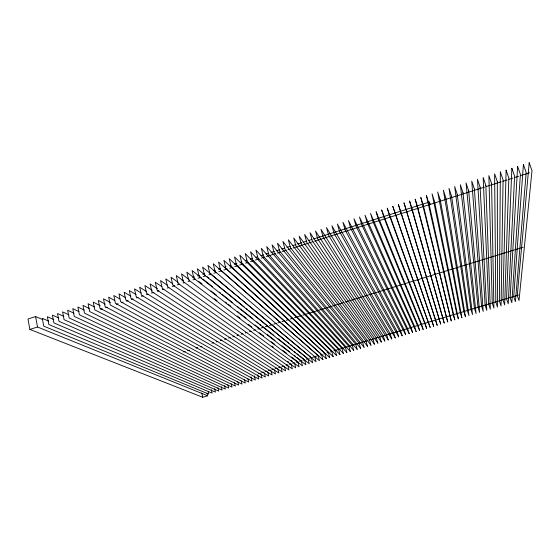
<?xml version="1.0" encoding="UTF-8"?>
<svg xmlns="http://www.w3.org/2000/svg" width="560" height="560" viewBox="0 0 560 560"><rect width="100%" height="100%" fill="white"/><g stroke="black" fill="none" stroke-linecap="round" stroke-linejoin="round"><path stroke-width="0.84" d="M42.84 319.648L35.602 316.568L28 319.004L29.876 329.434L202.741 397.257L207.669 395.773L207.088 393.253M181.874 280.889L183.54 280.357M192.71 277.438L194.376 276.906M197.708 275.842L199.374 275.31M202.706 274.253L204.372 273.721M213.542 270.802L215.208 270.27M218.54 269.206L220.206 268.674M224.371 267.351L226.037 266.819M229.369 265.755L231.035 265.223M234.374 264.166L236.873 263.368M240.205 262.304L241.871 261.772M245.203 260.708L246.869 260.183M250.201 259.119L252.707 258.321M256.039 257.257L257.705 256.732M261.037 255.668L263.536 254.87M266.035 254.072L268.534 253.281M271.033 252.483L274.372 251.419M276.038 250.887L279.37 249.823M281.869 249.032L284.368 248.234M286.867 247.436L290.199 246.372M292.698 245.581L296.037 244.517M297.703 243.985L301.868 242.655M303.534 242.13L306.866 241.066M308.532 240.534L311.864 239.47M313.537 238.945L429.359 202.041L430.15 204.631L429.359 202.041M29.876 329.434L37.506 326.998L207.669 395.773M100.618 309.281L102.284 308.749M105.616 307.692L107.282 307.16M116.445 304.241L118.111 303.716M121.436 302.652L123.102 302.12M126.434 301.063L128.1 300.531M131.432 299.474L133.098 298.942M136.43 297.885L138.096 297.353M141.428 296.296L143.094 295.764M146.426 294.7L148.085 294.175M151.417 293.111L153.916 292.32M157.248 291.256L158.914 290.724M162.246 289.667L163.912 289.135M167.244 288.078L168.91 287.546M172.242 286.489L174.741 285.691M177.233 284.893L179.732 284.102M183.064 283.038L184.73 282.513M188.062 281.449L189.728 280.924M193.06 279.86L195.559 279.069M198.058 278.271L200.557 277.473M203.056 276.682L205.555 275.884M208.88 274.827L211.379 274.029M213.878 273.238L216.377 272.44M218.876 271.642L221.375 270.851M223.874 270.053L227.206 268.996M229.705 268.198L233.037 267.141M234.696 266.609L238.028 265.552M239.694 265.02L243.026 263.956M245.525 263.165L248.024 262.367M250.523 261.576L253.855 260.512M255.521 259.98L258.853 258.923M261.352 258.125L264.677 257.068M266.343 256.536L275.506 253.624M277.172 253.092L280.504 252.035M282.17 251.503L286.335 250.18M288.001 249.648L291.333 248.584M292.992 248.059L312.984 241.696M314.65 241.164L484.54 187.103M486.206 186.571L501.193 181.797M502.859 181.272L507.024 179.942M508.69 179.417L512.855 178.087M514.521 177.562L518.686 176.232M520.352 175.7L529.508 172.788M183.575 351.96L185.241 351.449M187.747 350.679L189.413 350.161M196.091 348.103L197.757 347.585M200.263 346.815L201.929 346.297M211.946 343.21L213.612 342.699M216.118 341.922L217.784 341.411M220.29 340.634L221.956 340.123M224.462 339.346L226.128 338.835M228.634 338.065L230.3 337.547M232.806 336.777L234.472 336.259M236.978 335.489L238.644 334.971M241.15 334.201L242.816 333.683M245.322 332.913L246.995 332.402M249.494 331.625L251.167 331.114M253.666 330.337L255.339 329.826M257.838 329.056L259.511 328.538M261.177 328.02L263.683 327.25M265.349 326.739L267.855 325.962M269.521 325.451L272.027 324.674M273.693 324.163L276.199 323.393M277.865 322.875L280.371 322.105M282.037 321.587L284.543 320.817M286.209 320.299L288.715 319.529M290.381 319.011L292.887 318.241M294.553 317.73L301.231 315.665M302.904 315.154L343.791 302.54M345.457 302.022L523.201 247.198M258.489 373.625L260.162 373.121M261.835 372.617L263.508 372.106M265.181 371.602L266.854 371.098M268.527 370.594L270.2 370.083M271.873 369.579L273.539 369.075M275.212 368.571L276.885 368.06M278.558 367.556L280.231 367.052M281.904 366.548L283.577 366.044M286.09 365.281L287.763 364.777M289.436 364.273L291.109 363.769M292.782 363.258L294.455 362.754L295.729 367.892L178.066 283.367L176.267 275.541L183.302 280.735M296.128 362.25L297.801 361.746M299.474 361.235L301.147 360.731L302.505 365.848L188.615 280.007L186.788 272.174L194.369 278.047M302.82 360.227L304.493 359.723M306.166 359.212L307.839 358.708M309.512 358.204L318.71 355.425M320.383 354.921L322.056 354.41M323.729 353.906L325.402 353.402M327.075 352.898L328.748 352.387M330.421 351.883L332.094 351.379M333.767 350.875L367.227 340.76M368.9 340.256L518.63 295.008M48.72 321.104L42.301 318.36L43.736 326.137L208.824 394.086L208.236 391.559M53.774 319.536L47.355 316.743L48.804 324.527L212.128 393.092L211.344 389.718M58.8 317.954L52.423 315.119L53.886 322.91L215.432 392.098L214.648 388.717M63.868 316.386L57.498 313.502L58.975 321.286L218.743 391.097L217.952 387.723M68.908 314.804L62.58 311.878L64.064 319.662L222.054 390.096L221.263 386.722M73.99 313.229L67.669 310.247L69.167 318.038L225.372 389.102L224.574 385.721M79.044 311.64L72.765 308.623L74.277 316.414L228.69 388.101L227.885 384.72M84.14 310.065L77.868 306.992L79.394 314.783L232.015 387.1L231.21 383.719M89.208 308.476L82.978 305.354L84.518 313.152L235.34 386.092L234.528 382.718M94.318 306.901L88.095 303.723L89.649 311.521L238.665 385.091L237.853 381.71M100.17 305.704L93.219 302.085L94.787 309.883L241.997 384.09L241.178 380.709M105.294 304.136L98.35 300.44L99.939 308.245L245.336 383.082L244.51 379.701M110.383 302.54L103.495 298.795L105.091 306.6L248.675 382.074L247.849 378.693M114.758 300.545L108.64 297.15L110.257 304.955L252.014 381.066L250.978 376.838M119.868 298.942L113.799 295.505L115.423 303.31L255.36 380.058L254.317 375.83M125.776 297.794L118.965 293.853L120.603 301.665L258.706 379.05L257.656 374.822M130.893 296.198L124.131 292.201L125.79 300.013L262.052 378.042L261.002 373.814M136.052 294.616L129.311 290.549L130.977 298.361L265.405 377.034L264.355 372.799M141.183 293.013L134.498 288.89L136.178 296.702L268.765 376.019L267.701 371.791M146.321 291.41L139.692 287.231L141.386 295.043L272.125 375.004L271.061 370.776M152.243 290.304L144.893 285.565L146.601 293.384L275.485 373.989L274.414 369.761M157.388 288.701L150.101 283.899L151.83 291.718L278.852 372.974L277.781 368.746M161.819 286.615L155.323 282.233L157.059 290.052L282.226 371.959L281.141 367.731M167.741 285.523L160.545 280.567L162.302 288.386L285.593 370.944L284.508 366.709M172.907 283.92L165.781 278.894L167.545 286.713L288.974 369.929L287.882 365.694M178.08 282.31L171.017 277.214L172.802 285.04L292.348 368.907L291.256 364.672M287.504 361.277L288.918 362.299M271.908 346.185L273.315 347.221M290.892 360.206L292.299 361.249M189.182 279.65L181.524 273.861L183.337 281.687L299.117 366.87L297.794 361.788L291.522 357.049M214.249 298.606L217.028 300.713M237.223 315.98L240.002 318.087M248.36 324.401L251.839 327.033M259.497 332.829L263.676 335.986M271.334 341.775L274.813 344.407M282.471 350.203L286.65 353.36M198.499 281.246L201.95 283.92M210.903 290.857L216.419 295.127M225.372 302.064L226.751 303.128M228.13 304.199L230.888 306.334M237.776 311.668L239.155 312.732M240.534 313.803L246.05 318.073M255.003 325.01L260.519 329.28M267.407 334.614L274.988 340.487M281.876 345.821L289.457 351.694M294.28 355.425L295.659 356.496M297.038 357.56L301.175 360.766M201.607 278.068L192.059 270.494L193.9 278.32L305.9 364.826L304.556 359.737L299.789 355.95M202.965 279.146L212.513 286.72M219.331 292.131L220.696 293.209M222.061 294.294L232.288 302.407M237.741 306.733L239.106 307.811M240.471 308.896L252.742 318.633M256.83 321.874L258.195 322.959M259.56 324.044L260.925 325.122M262.283 326.207L273.875 335.398M277.97 338.646L292.285 350M294.329 351.624L295.694 352.709M297.059 353.787L298.424 354.872M205.485 275.422L197.337 268.807L199.192 276.64L309.295 363.804L307.951 358.715L293.699 347.13M206.836 276.528L208.873 278.18M210.231 279.286L244.16 306.866M246.197 308.518L247.555 309.624M248.913 310.723L250.271 311.829M251.622 312.935L288.946 343.273M290.304 344.372L292.341 346.031M210.007 273.266L202.629 267.113L204.498 274.946L312.69 362.775L311.339 357.693L211.351 274.386M314.734 356.664L316.092 361.753L209.804 273.259L207.921 265.419L319.494 360.724L318.136 355.635L213.227 263.725L215.124 271.565M201.782 393.057L202.741 397.257M35.602 316.568L37.506 326.998M500.353 171.955L499.38 300.86L501.067 305.991L503.076 179.872L500.353 171.955M506.107 170.121L502.957 299.782L504.651 304.913L508.844 178.038L506.107 170.121M511.861 168.28L506.534 298.704L508.235 303.828L514.619 176.197L511.861 168.28M517.629 166.439L510.111 297.619L511.826 302.75L520.401 174.356L517.629 166.439M523.404 164.591L513.702 296.534L515.417 301.665L526.197 172.515L523.404 164.591M529.193 162.743L517.286 295.449L519.008 300.58L532 170.667L529.193 162.743M322.903 359.702L220.451 269.871L218.533 262.031L321.538 354.606L322.903 359.702M326.312 358.673L225.785 268.17L223.853 260.33L324.94 353.577L326.312 358.673M329.728 357.644L231.126 266.469L229.18 258.629L328.349 352.548L329.728 357.644M333.144 356.608L236.474 264.768L234.521 256.921L331.758 351.519L333.144 356.608M336.567 355.579L241.836 263.06L239.862 255.213L335.174 350.49L336.567 355.579M339.99 354.55L247.198 261.352L245.21 253.505L338.59 349.454L339.99 354.55M343.42 353.514L252.574 259.637L250.572 251.79L342.013 348.418L343.42 353.514M346.85 352.478L257.957 257.929L255.941 250.075L345.436 347.389L346.85 352.478M350.28 351.449L263.347 256.207L261.317 248.36L348.866 346.353L350.28 351.449M353.717 350.413L268.744 254.492L266.7 246.638L352.296 345.31L353.717 350.413M357.161 349.37L274.148 252.77L272.09 244.916L355.726 344.274L357.161 349.37M360.605 348.334L279.566 251.048L277.487 243.187L359.163 343.238L360.605 348.334M364.049 347.298L284.991 249.319L282.898 241.458L362.607 342.195L364.049 347.298M367.5 346.255L290.423 247.59L288.309 239.729L366.051 341.159L367.5 346.255M370.951 345.212L295.862 245.854L293.734 237.993L369.495 340.116L370.951 345.212M374.409 344.176L301.308 244.125L299.166 236.257L372.946 339.073L374.409 344.176M377.867 343.133L306.761 242.382L304.612 234.521L376.404 338.03L377.867 343.133M381.332 342.083L312.228 240.646L310.058 232.778L379.855 336.98L381.332 342.083M384.797 341.04L317.702 238.903L315.518 231.035L383.32 335.937L384.797 341.04M388.269 339.997L323.183 237.16L320.978 229.285L386.778 334.894L388.269 339.997M391.741 338.947L328.671 235.41L326.452 227.535L390.25 333.844L391.741 338.947M395.213 337.897L334.166 233.66L331.933 225.785L393.715 332.794L395.213 337.897M398.692 336.854L339.675 231.903L337.428 224.035L397.194 331.744L398.692 336.854M402.178 335.804L345.191 230.153L342.923 222.271L400.666 330.694L402.178 335.804M405.664 334.754L350.707 228.389L348.432 220.514L404.145 329.644L405.664 334.754M409.157 333.697L356.244 226.632L353.948 218.75L407.631 328.587L409.157 333.697M412.65 332.647L361.781 224.868L359.471 216.986L411.117 327.537L412.65 332.647M416.143 331.59L367.332 223.097L365.001 215.215L414.61 326.48L416.143 331.59M419.643 330.54L372.883 221.333L370.545 213.444L418.103 325.423L419.643 330.54M423.143 329.483L378.448 219.555L376.089 211.673L421.596 324.366L423.143 329.483M426.65 328.426L384.027 217.784L381.647 209.895L425.096 323.309L426.65 328.426M430.164 327.369L389.606 216.006L387.219 208.117L430.164 327.369M433.678 326.305L392.791 206.339L433.678 326.305M497.322 181.706L494.613 173.796L495.81 301.945L497.49 307.069L497.322 181.706M491.575 183.54L488.88 175.623L492.24 303.023L493.92 308.147L491.575 183.54M485.835 185.367L483.161 177.457L488.677 304.094L490.343 309.225L485.835 185.367M480.102 187.187L477.449 179.277L485.114 305.172L486.78 310.296L480.102 187.187M474.383 189.014L471.744 181.104L481.558 306.25L483.217 311.374L474.383 189.014M468.664 190.834L466.046 182.924L478.002 307.321L479.654 312.445L468.664 190.834M462.966 192.647L460.355 184.744L474.453 308.399L476.098 313.516L462.966 192.647M457.268 194.46L454.678 186.557L470.904 309.47L472.542 314.587L457.268 194.46M451.584 196.273L449.008 188.37L467.362 310.541L468.993 315.658L451.584 196.273M445.907 198.079L443.352 190.176L463.82 311.612L465.444 316.729L445.907 198.079M437.192 325.248L398.377 204.554L437.192 325.248M440.237 199.885L437.696 191.982L460.285 312.676L461.902 317.8L440.237 199.885M434.574 201.684L432.054 193.788L456.75 313.747L458.36 318.864L434.574 201.684M428.925 203.49L426.419 195.587L453.222 314.811L454.825 319.928L428.925 203.49M423.283 205.282L420.791 197.386L451.29 320.999L423.283 205.282M417.648 207.074L415.177 199.185L447.762 322.063L417.648 207.074M412.02 208.866L409.563 200.977L444.234 323.127L412.02 208.866M406.406 210.658L403.963 202.762L440.713 324.184L406.406 210.658"/></g></svg>
